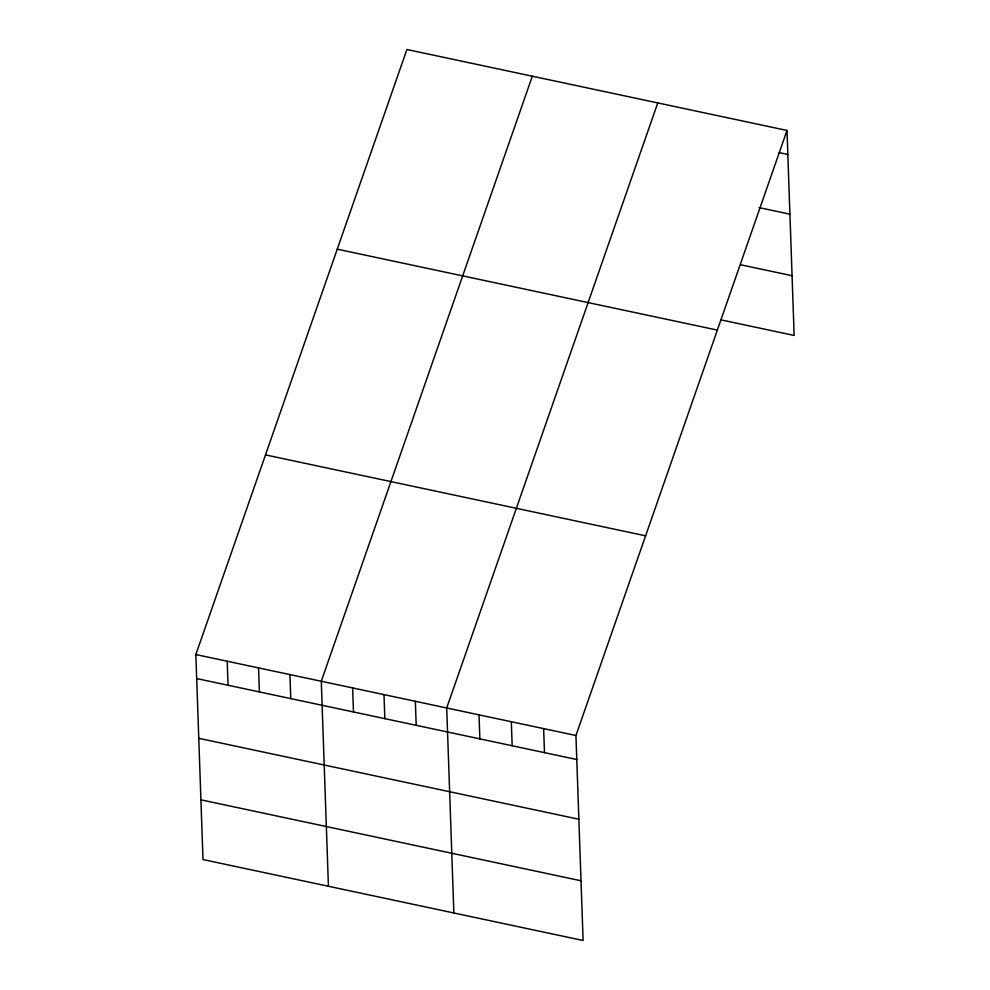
<?xml version="1.0" encoding="UTF-8"?>
<svg xmlns="http://www.w3.org/2000/svg" width="990" height="990" viewBox="0 0 990 990"><rect width="100%" height="100%" fill="white"/><g stroke="black" fill="none" stroke-linecap="round" stroke-linejoin="round"><path stroke-width="1.49" d="M787.001 130.445L575.945 735.496L583.098 940.5L202.999 859.555L195.847 654.551L406.902 49.5L787.001 130.445L794.153 335.449L720.732 319.807M532.335 76.205L321.28 681.269L328.433 886.273M657.768 102.923L446.713 707.974L453.865 912.978M779.019 152.584L787.83 154.465M759.082 207.615L789.921 214.187M740.668 264.776L792.074 275.715M337.256 249.171L717.354 330.103M265.493 454.893L645.591 535.825M195.847 654.551L575.945 735.496M196.688 678.571L576.786 759.516M198.767 738.305L578.865 819.237M200.921 799.833L581.019 880.778M543.634 728.615L544.475 752.635M511.323 721.735L512.164 745.755M479.024 714.854L479.853 738.874M415.354 701.304L416.196 725.324M383.996 694.621L384.838 718.641M352.638 687.939L353.479 711.959M289.922 674.586L290.763 698.606M258.563 667.916L259.405 691.923M227.205 661.233L228.047 685.253"/></g></svg>
